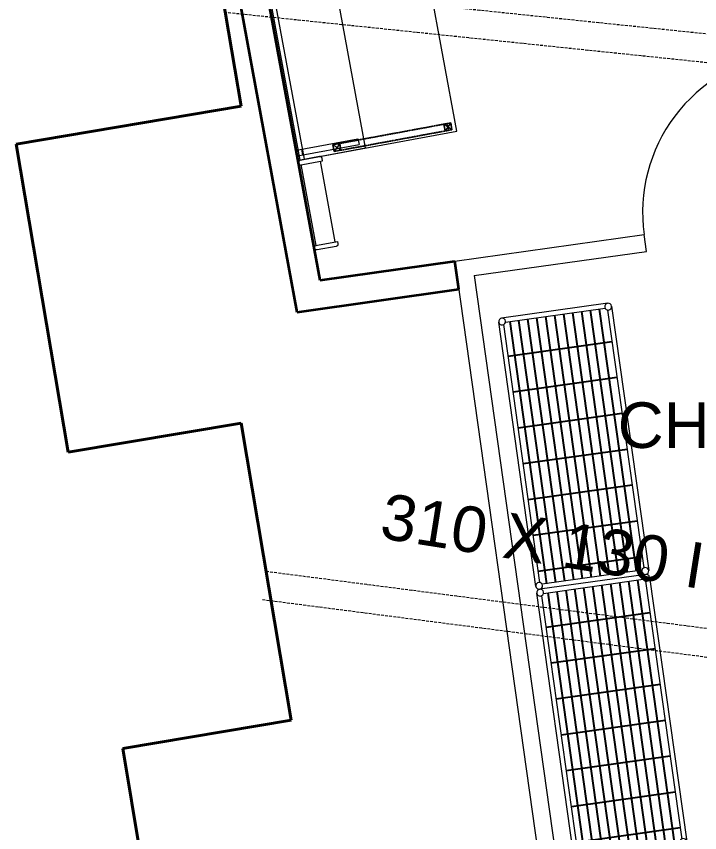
# Model space of a CAD drawing. Header units: millimetres. Extents: x -159872 to 386485, y -250577 to 158966.
# Drawn here: x 176349 to 179347, y -1078 to 2501 of the extents above; entities that cross this region are included whole.
import ezdxf

# ---------------------------------------------------------------- set-up
doc = ezdxf.new("R2010")
doc.units = ezdxf.units.MM
doc.linetypes.add('ACAD_ISO10W100', pattern=[18, 12, -3, 0, -3])
doc.linetypes.add('DGN Style 3', pattern=[0.293518, 0.209656, -0.083862])
doc.layers.get('0').update_dxf_attribs({"lineweight": 25})
for name, color, linetype, lineweight in [('LDS-equipment-kitchen equipment', 3, 'Continuous', 13), ('LDS-equipment-kitchen equipment_Hatch', 7, 'Continuous', 5), ('LDS-struct-extg-ceiling beams', 252, 'ACAD_ISO10W100', 9), ('LDS-struct-extg-doors windows', 7, 'Continuous', 9), ('LDS-struct-extg-walls', 1, 'Continuous', 40), ('LDS-struct-new-walls', 6, 'Continuous', 35), ('LDS-text-room names', 3, 'Continuous', 18)]:
    doc.layers.add(name, color=color, linetype=linetype, lineweight=lineweight)
doc.styles.add('Arial', font='Arial.ttf')

# ---------------------------------------------------------------- blocks, each defined once
blk = doc.blocks.new('Group-194')
at = {"layer": 'LDS-equipment-kitchen equipment_Hatch', "linetype": 'Continuous', "lineweight": 25}
h = blk.add_hatch(dxfattribs=at)
h.set_pattern_fill('GRATE', angle=188, style=0, pattern_type=2)
h.set_pattern_definition([(98, (118329.95, 35588.096), (-39.3013, -5.5234), []), (188, (118329.95, 35588.1), (22.094, -157.205), [])])
edge = h.paths.add_edge_path()
edge.add_arc((118136.9, 35273.2), 15, 27.4712, 78.5288, ccw=False)
edge.add_line((118150.2, 35280.1), (118587.6, 35341.6))
edge.add_arc((118602.3, 35338.6), 15, 117.4712, 168.5288, ccw=False)
edge.add_line((118595.4, 35351.9), (118436.5, 36482.5))
edge.add_arc((118439.5, 36497.2), 15, 207.4712, 258.5288, ccw=False)
edge.add_line((118426.2, 36490.3), (117988.8, 36428.8))
edge.add_arc((117974.1, 36431.8), 15, 297.4712, 348.5288, ccw=False)
edge.add_line((117981, 36418.5), (118139.9, 35287.9))
at = {"layer": 'LDS-equipment-kitchen equipment'}
for p, q in [((118437.4, 36512), (117972, 36446.6)), ((117988.8, 36428.8), (118426.2, 36490.3)), ((118436.5, 36482.5), (118595.4, 35351.9)), ((118454.3, 36499.3), (118617.2, 35340.7)), ((118122, 35271.1), (117959.2, 36429.7)), ((118139.9, 35287.9), (117981, 36418.5)), ((118604.4, 35323.7), (118139, 35258.3)), ((118587.6, 35341.6), (118150.2, 35280.1))]:
    blk.add_line(p, q, dxfattribs=at)
for centre, start, end in [((118439.5, 36497.2), 98, 8), ((118439.5, 36497.2), 8, 98), ((117974.1, 36431.8), 98, 188), ((117974.1, 36431.8), 188, 98), ((118602.3, 35338.6), 8, 278), ((118602.3, 35338.6), 278, 8), ((118136.9, 35273.2), 278, 188), ((118136.9, 35273.2), 188, 278)]:
    blk.add_arc(centre, 15, start, end, dxfattribs=at)
blk = doc.blocks.new('Group-195')
at = {"layer": 'LDS-equipment-kitchen equipment_Hatch', "linetype": 'Continuous', "lineweight": 25}
h = blk.add_hatch(dxfattribs=at)
h.set_pattern_fill('GRATE', angle=188, style=0, pattern_type=2)
h.set_pattern_definition([(98, (118162.943, 36776.418), (-39.3013, -5.5234), []), (188, (118162.94, 36776.42), (22.094, -157.205), [])])
edge = h.paths.add_edge_path()
edge.add_arc((117969.9, 36461.5), 15, 27.4712, 78.5288, ccw=False)
edge.add_line((117983.2, 36468.4), (118420.6, 36529.9))
edge.add_arc((118435.3, 36526.9), 15, 117.4712, 168.5288, ccw=False)
edge.add_line((118428.4, 36540.2), (118269.5, 37670.8))
edge.add_arc((118272.5, 37685.5), 15, 207.4712, 258.5288, ccw=False)
edge.add_line((118259.2, 37678.6), (117821.8, 37617.1))
edge.add_arc((117807.1, 37620.1), 15, 297.4712, 348.5288, ccw=False)
edge.add_line((117814, 37606.8), (117972.9, 36476.2))
at = {"layer": 'LDS-equipment-kitchen equipment'}
for p, q in [((118270.4, 37700.4), (117805, 37635)), ((118287.3, 37687.6), (118450.2, 36529)), ((117821.8, 37617.1), (118259.2, 37678.6)), ((118269.5, 37670.8), (118428.4, 36540.2)), ((117955, 36459.4), (117792.2, 37618)), ((117972.9, 36476.2), (117814, 37606.8)), ((118437.4, 36512), (117972, 36446.6)), ((118420.6, 36529.9), (117983.2, 36468.4))]:
    blk.add_line(p, q, dxfattribs=at)
for centre, start, end in [((118272.5, 37685.5), 98, 8), ((118272.5, 37685.5), 8, 98), ((117807.1, 37620.1), 98, 188), ((117807.1, 37620.1), 188, 98), ((118435.3, 36526.9), 8, 278), ((118435.3, 36526.9), 278, 8), ((117969.9, 36461.5), 278, 188), ((117969.9, 36461.5), 188, 278)]:
    blk.add_arc(centre, 15, start, end, dxfattribs=at)
blk = doc.blocks.new('A$Ca321c1a6')
at = {"linetype": 'Continuous'}
for p, q in [((1649.982764, 300), (0, 300)), ((0, 300), (0, 0)), ((0, 298.8), (1649.982764, 298.8)), ((20, 300), (20, 25)), ((45, 300), (45, 25)), ((1604.982764, 300), (1604.982764, 25)), ((1629.982764, 300), (1629.982764, 25)), ((1649.982764, 0), (1649.982764, 300)), ((20, 275), (45, 275)), ((1604.982764, 275), (1629.982764, 275)), ((0, 0), (1649.982764, 0)), ((45, 25), (20, 25)), ((1629.982764, 25), (1604.982764, 25))]:
    blk.add_line(p, q, dxfattribs=at)
blk = doc.blocks.new('Group-199')
at = {"layer": 'LDS-equipment-kitchen equipment', "lineweight": 5}
for p, q in [((117291.1, 40064.3), (117266.9, 40029.1)), ((116804, 39974.4), (116780.2, 39939.3)), ((117359.5, 39693.9), (117335.3, 39658.8)), ((116872.3, 39604), (116848.6, 39568.9)), ((117587, 38461.4), (117551.8, 38485.6)), ((117581.5, 38491.1), (117557.3, 38455.9)), ((117094.4, 38401.1), (117070.6, 38366)), ((117099.9, 38371.4), (117065.1, 38395.7))]:
    blk.add_line(p, q, dxfattribs=at)
at = {"layer": 'LDS-equipment-kitchen equipment', "linetype": 'Continuous', "lineweight": 5}
blk.add_line((116939.9, 38331.7), (116640.4, 39954.3), dxfattribs=at)
at = {"layer": 'LDS-equipment-kitchen equipment', "linetype": 'Continuous', "lineweight": 5, "flags": 128}
blk.add_lwpolyline([(116919.9, 38328.1), (117608.3, 38455.1), (117308.8, 40077.7), (116620.4, 39950.6), (116919.9, 38328.1)], dxfattribs=at)
at = {"layer": 'LDS-equipment-kitchen equipment', "linetype": 'DGN Style 3', "lineweight": 5, "flags": 128}
for points in [[(117276.3, 40061.5), (116804, 39974.4), (116809.5, 39944.7), (117281.8, 40031.8), (117276.3, 40061.5)], [(117344.6, 39691.2), (116872.3, 39604), (116877.8, 39574.3), (117350.1, 39661.5), (117344.6, 39691.2)], [(117566.7, 38488.3), (117094.4, 38401.1), (117099.9, 38371.4), (117572.2, 38458.6), (117566.7, 38488.3)], [(117572.2, 38458.6), (117099.9, 38371.4), (117094.4, 38401.1), (117566.7, 38488.3), (117572.2, 38458.6)]]:
    blk.add_lwpolyline(points, dxfattribs=at)
at = {"layer": 'LDS-equipment-kitchen equipment', "lineweight": 5, "flags": 128}
for points in [[(117296.6, 40034.6), (117291.1, 40064.3), (117261.4, 40058.8), (117266.9, 40029.1), (117296.6, 40034.6), (117261.4, 40058.8)], [(116809.5, 39944.7), (116804, 39974.4), (116774.7, 39969), (116780.2, 39939.3), (116809.5, 39944.7), (116774.7, 39969)], [(117365, 39664.2), (117359.5, 39693.9), (117329.8, 39688.4), (117335.3, 39658.8), (117365, 39664.2), (117329.8, 39688.4)], [(116877.8, 39574.3), (116872.3, 39604), (116843.1, 39598.6), (116848.6, 39568.9), (116877.8, 39574.3), (116843.1, 39598.6)], [(117587, 38461.4), (117581.5, 38491.1), (117551.8, 38485.6), (117557.3, 38455.9), (117587, 38461.4), (117551.8, 38485.6)], [(117581.5, 38491.1), (117587, 38461.4), (117557.3, 38455.9), (117551.8, 38485.6), (117581.5, 38491.1), (117557.3, 38455.9)], [(117099.9, 38371.4), (117094.4, 38401.1), (117065.1, 38395.7), (117070.6, 38366), (117099.9, 38371.4), (117065.1, 38395.7)], [(117094.4, 38401.1), (117099.9, 38371.4), (117070.6, 38366), (117065.1, 38395.7), (117094.4, 38401.1), (117070.6, 38366)]]:
    blk.add_lwpolyline(points, dxfattribs=at)
blk = doc.blocks.new('A$C396e3544')
for points in [[(10, 105, 0), (20, 105, 0), (20, 0, 0), (10, 0, 0), (9.8, 0, 0), (9.5, 0, 0), (9.3, 0, 0), (9, 0, 0), (8.8, 0.1, 0), (8.5, 0.1, 0), (8.3, 0.1, 0), (8, 0.2, 0), (7.8, 0.2, 0), (7.6, 0.3, 0), (7.3, 0.4, 0), (7.1, 0.4, 0), (6.9, 0.5, 0), (6.6, 0.6, 0), (6.4, 0.7, 0), (6.2, 0.8, 0), (5.9, 0.9, 0), (5.7, 1, 0), (5.5, 1.1, 0), (5.3, 1.2, 0), (5.1, 1.3, 0), (4.9, 1.4, 0), (4.7, 1.6, 0), (4.4, 1.7, 0), (4.2, 1.8, 0), (4, 2, 0), (3.8, 2.1, 0), (3.7, 2.3, 0), (3.5, 2.4, 0), (3.3, 2.6, 0), (3.1, 2.8, 0), (2.9, 2.9, 0), (2.8, 3.1, 0), (2.6, 3.3, 0), (2.4, 3.5, 0), (2.3, 3.7, 0), (2.1, 3.8, 0), (2, 4, 0), (1.8, 4.2, 0), (1.7, 4.4, 0), (1.6, 4.7, 0), (1.4, 4.9, 0), (1.3, 5.1, 0), (1.2, 5.3, 0), (1.1, 5.5, 0), (1, 5.7, 0), (0.9, 5.9, 0), (0.8, 6.2, 0), (0.7, 6.4, 0), (0.6, 6.6, 0), (0.5, 6.9, 0), (0.4, 7.1, 0), (0.4, 7.3, 0), (0.3, 7.6, 0), (0.2, 7.8, 0), (0.2, 8, 0), (0.1, 8.3, 0), (0.1, 8.5, 0), (0.1, 8.8, 0), (0, 9, 0), (0, 9.3, 0), (0, 9.5, 0), (0, 9.8, 0), (0, 10, 0), (0, 95, 0), (0, 95.2, 0), (0, 95.5, 0), (0, 95.7, 0), (0, 96, 0), (0.1, 96.2, 0), (0.1, 96.5, 0), (0.1, 96.7, 0), (0.2, 97, 0), (0.2, 97.2, 0), (0.3, 97.4, 0), (0.4, 97.7, 0), (0.4, 97.9, 0), (0.5, 98.1, 0), (0.6, 98.4, 0), (0.7, 98.6, 0), (0.8, 98.8, 0), (0.9, 99.1, 0), (1, 99.3, 0), (1.1, 99.5, 0), (1.2, 99.7, 0), (1.3, 99.9, 0), (1.4, 100.1, 0), (1.6, 100.3, 0), (1.7, 100.6, 0), (1.8, 100.8, 0), (2, 101, 0), (2.1, 101.2, 0), (2.3, 101.3, 0), (2.4, 101.5, 0), (2.6, 101.7, 0), (2.8, 101.9, 0), (2.9, 102.1, 0), (3.1, 102.2, 0), (3.3, 102.4, 0), (3.5, 102.6, 0), (3.7, 102.7, 0), (3.8, 102.9, 0), (4, 103, 0), (4.2, 103.2, 0), (4.4, 103.3, 0), (4.7, 103.4, 0), (4.9, 103.6, 0), (5.1, 103.7, 0), (5.3, 103.8, 0), (5.5, 103.9, 0), (5.7, 104, 0), (5.9, 104.1, 0), (6.2, 104.2, 0), (6.4, 104.3, 0), (6.6, 104.4, 0), (6.9, 104.5, 0), (7.1, 104.6, 0), (7.3, 104.6, 0), (7.6, 104.7, 0), (7.8, 104.8, 0), (8, 104.8, 0), (8.3, 104.9, 0), (8.5, 104.9, 0), (8.8, 104.9, 0), (9, 105, 0), (9.3, 105, 0), (9.5, 105, 0), (9.8, 105, 0), (10, 105, 0)], [(390, 105, 0), (380, 105, 0), (380, 0, 0), (390, 0, 0), (390.2, 0, 0), (390.5, 0, 0), (390.7, 0, 0), (391, 0, 0), (391.2, 0.1, 0), (391.5, 0.1, 0), (391.7, 0.1, 0), (392, 0.2, 0), (392.2, 0.2, 0), (392.4, 0.3, 0), (392.7, 0.4, 0), (392.9, 0.4, 0), (393.1, 0.5, 0), (393.4, 0.6, 0), (393.6, 0.7, 0), (393.8, 0.8, 0), (394.1, 0.9, 0), (394.3, 1, 0), (394.5, 1.1, 0), (394.7, 1.2, 0), (394.9, 1.3, 0), (395.1, 1.4, 0), (395.3, 1.6, 0), (395.6, 1.7, 0), (395.8, 1.8, 0), (396, 2, 0), (396.2, 2.1, 0), (396.3, 2.3, 0), (396.5, 2.4, 0), (396.7, 2.6, 0), (396.9, 2.8, 0), (397.1, 2.9, 0), (397.2, 3.1, 0), (397.4, 3.3, 0), (397.6, 3.5, 0), (397.7, 3.7, 0), (397.9, 3.8, 0), (398, 4, 0), (398.2, 4.2, 0), (398.3, 4.4, 0), (398.4, 4.7, 0), (398.6, 4.9, 0), (398.7, 5.1, 0), (398.8, 5.3, 0), (398.9, 5.5, 0), (399, 5.7, 0), (399.1, 5.9, 0), (399.2, 6.2, 0), (399.3, 6.4, 0), (399.4, 6.6, 0), (399.5, 6.9, 0), (399.6, 7.1, 0), (399.6, 7.3, 0), (399.7, 7.6, 0), (399.8, 7.8, 0), (399.8, 8, 0), (399.9, 8.3, 0), (399.9, 8.5, 0), (399.9, 8.8, 0), (400, 9, 0), (400, 9.3, 0), (400, 9.5, 0), (400, 9.8, 0), (400, 10, 0), (400, 95, 0), (400, 95.2, 0), (400, 95.5, 0), (400, 95.7, 0), (400, 96, 0), (399.9, 96.2, 0), (399.9, 96.5, 0), (399.9, 96.7, 0), (399.8, 97, 0), (399.8, 97.2, 0), (399.7, 97.4, 0), (399.6, 97.7, 0), (399.6, 97.9, 0), (399.5, 98.1, 0), (399.4, 98.4, 0), (399.3, 98.6, 0), (399.2, 98.8, 0), (399.1, 99.1, 0), (399, 99.3, 0), (398.9, 99.5, 0), (398.8, 99.7, 0), (398.7, 99.9, 0), (398.6, 100.1, 0), (398.4, 100.3, 0), (398.3, 100.6, 0), (398.2, 100.8, 0), (398, 101, 0), (397.9, 101.2, 0), (397.7, 101.3, 0), (397.6, 101.5, 0), (397.4, 101.7, 0), (397.2, 101.9, 0), (397.1, 102.1, 0), (396.9, 102.2, 0), (396.7, 102.4, 0), (396.5, 102.6, 0), (396.3, 102.7, 0), (396.2, 102.9, 0), (396, 103, 0), (395.8, 103.2, 0), (395.6, 103.3, 0), (395.3, 103.4, 0), (395.1, 103.6, 0), (394.9, 103.7, 0), (394.7, 103.8, 0), (394.5, 103.9, 0), (394.3, 104, 0), (394.1, 104.1, 0), (393.8, 104.2, 0), (393.6, 104.3, 0), (393.4, 104.4, 0), (393.1, 104.5, 0), (392.9, 104.6, 0), (392.7, 104.6, 0), (392.4, 104.7, 0), (392.2, 104.8, 0), (392, 104.8, 0), (391.7, 104.9, 0), (391.5, 104.9, 0), (391.2, 104.9, 0), (391, 105, 0), (390.7, 105, 0), (390.5, 105, 0), (390.2, 105, 0), (390, 105, 0)]]:
    blk.add_polyline3d(points)
at = {"transparency": 33554687}
for points in [[(20, 105, 0), (20, 95, 0)], [(20, 95, 0), (380, 95, 0)], [(20, 10, 0), (380, 10, 0)]]:
    blk.add_polyline3d(points, dxfattribs=at)

msp = doc.modelspace()

# ---------------------------------------------------------------- linework, layer by layer
at = {"layer": 'LDS-equipment-kitchen equipment'}
for p, q in [((178273.58851, 1427.97846), (179103.97886, 1544.68221)), ((179114.41685, 1470.4121), (179103.97886, 1544.68221)), ((178358.2966, 1364.14633), (179114.41685, 1470.4121)), ((178273.58851, 1427.97846), (178945.09872, -3350.06498)), ((178358.2966, 1364.14633), (178720.14666, -1210.55065))]:
    msp.add_line(p, q, dxfattribs=at)
msp.add_arc((179797.16651, 1642.10338), 700, 98, 188, dxfattribs=at)
at = {"layer": 'LDS-struct-extg-ceiling beams'}
for p, q in [((182074.04424, 2142.31938), (177273.49524, 2642.42532)), ((182061.767, 2017.92377), (177261.218, 2518.0297)), ((181944.5381, -514.86097), (177445.8939, 66.67472)), ((181928.51281, -638.82947), (177429.86861, -57.29378))]:
    msp.add_line(p, q, dxfattribs=at)
at = {"layer": 'LDS-struct-extg-doors windows', "flags": 128}
msp.add_lwpolyline([(183461.06834, -3554.94671), (181491.06834, -3554.94671), (181491.06834, -4624.94671), (180151.06834, -4624.94671), (180151.06834, -3554.94671), (178401.06834, -3554.94671), (178221.57907, -2489.96615), (177876.44648, -2548.13397), (177748.47727, -1788.84227), (177018.76837, -1911.82566), (176816.01196, -708.79207), (177555.5818, -584.14673), (177336.20601, 717.49618), (176576.91431, 589.52697), (176349.22884, 1940.47453), (177335.32196, 2106.66831), (177180.76175, 3023.73491)], dxfattribs=at)
at = {"layer": 'LDS-struct-extg-walls'}
for p, q in [((177180.76175, 3023.73491), (177335.32196, 2106.66831)), ((176349.22884, 1940.47453), (177335.32196, 2106.66831)), ((176349.22884, 1940.47453), (176576.91431, 589.52697)), ((176576.91431, 589.52697), (177336.20601, 717.49618)), ((177555.5818, -584.14673), (177336.20601, 717.49618)), ((176816.01196, -708.79207), (177555.5818, -584.14673)), ((177018.76837, -1911.82566), (176816.01196, -708.79207))]:
    msp.add_line(p, q, dxfattribs=at)
at = {"layer": 'LDS-struct-new-walls'}
for p, q in [((177581.64503, 1204.50369), (176732.78141, 5803.26269)), ((177682.83179, 1344.95301), (176855.70484, 5825.95255)), ((177682.83179, 1344.95301), (178273.58851, 1427.97846)), ((178290.98515, 1304.19495), (178273.58851, 1427.97846)), ((177581.64503, 1204.50369), (178290.98515, 1304.19495))]:
    msp.add_line(p, q, dxfattribs=at)

# ---------------------------------------------------------------- block references
at = {"layer": 'LDS-equipment-kitchen equipment'}
for name in ['Group-199', 'Group-195', 'Group-194']:
    msp.add_blockref(name, (60673.51323, -36457.51522), dxfattribs=at)
for name, p, rotation in [('A$Ca321c1a6', (177881.07983, 1923.65499), 100.4582459913295), ('A$C396e3544', (177762.06826, 1494.13771), 100.4582459913301)]:
    msp.add_blockref(name, p, dxfattribs=dict(at, rotation=rotation))

# ---------------------------------------------------------------- texts
at = {"layer": 'LDS-struct-extg-ceiling beams', "insert": (177969.15105, 411.93753), "char_height": 200, "width": 3000, "attachment_point": 1, "rotation": 351, "line_spacing_factor": 1.004016, "style": 'Arial'}
msp.add_mtext('310 X 130 I BEAM', dxfattribs=at)
at = {"layer": 'LDS-text-room names', "insert": (178987.72244, 808.564), "char_height": 200, "attachment_point": 1, "line_spacing_factor": 0.25, "style": 'Arial'}
msp.add_mtext('CHILLER', dxfattribs=at)

doc.saveas('drawing.dxf')
